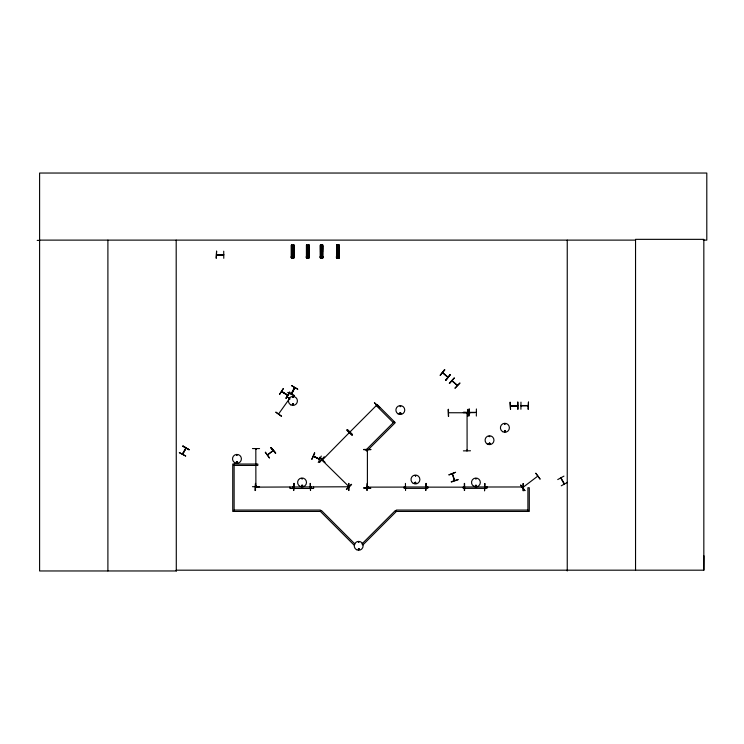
<?xml version="1.0" encoding="UTF-8"?>
<svg xmlns="http://www.w3.org/2000/svg" width="744" height="744" viewBox="0 0 744 744"><rect width="100%" height="100%" fill="white"/><g stroke="black" fill="none" stroke-linecap="round" stroke-linejoin="round"><path stroke-width="1.12" d="M703.322 240.117L706.8 240.117L706.8 173.036L39.599 173.036L39.599 570.964L176.291 570.964L176.198 570.183L703.833 570.183L703.936 555.796M442.559 372.856L447.804 377.32M447.962 377.106L442.727 372.586M273.271 450.724L267.514 454.919M281.604 391.79L287.528 395.269M282.348 391.902L281.697 391.483L287.658 395.343M287.072 394.915L287.751 395.027L281.809 391.549M186.093 448.13L182.429 454.073M321.854 459.913L322.412 460.471L322.068 459.727M321.929 460.043L348.955 486.623M537.903 476.365L537.689 476.541M256.131 448.595L256.141 449.385L255.88 448.604M367.155 487.887L367.527 487.171M367.406 487.878L367.527 486.818M467.065 412.734L467.065 413.524L466.814 412.734M467.102 450.78L467.065 412.808L466.795 413.432M236.304 461.996C237.485 464.47 237.857 460.294 236.415 461.857M237.587 462.34L237.522 461.857M292.448 404.243C293.88 402.681 292.904 406.047 292.559 404.038M293.303 397.333L292.55 397.129L293.229 397.408M301.683 478.634L302.389 478.931L301.748 478.559M302.464 485.86C301.608 484.028 301.627 487.487 302.464 485.646M359.324 549.137C357.362 551.369 358.692 546.552 359.24 549.463M400.7 406.457C399.928 404.931 399.947 407.777 400.663 406.271M414.789 482.633C416.268 484.949 415.915 481.098 415.003 482.363M414.985 482.689C416.129 484.558 415.654 480.977 415.087 483.023M475.537 478.745L476.3 478.848L475.583 478.652M475.314 485.599C476.634 488.259 476.579 483.265 475.314 485.925M475.463 485.637C476.318 487.376 476.513 484.428 475.556 485.553M489.161 436.403L489.868 436.7L489.226 436.328M489.05 443.517C490.324 442.066 489.757 444.968 489.124 443.629M490.175 443.517C488.213 445.758 489.515 440.904 490.129 443.861M504.525 423.987L505.176 424.368L504.655 423.838M505.567 431.288C504.376 428.814 504.014 432.989 505.455 431.427M452.259 473.974L454.361 480.457M454.24 479.973L454.398 480.438M256.168 449.237L255.824 448.678L255.889 486.669L255.88 485.953M367.118 487.246L368.094 487.097M466.776 412.883L466.823 413.45M467.083 450.706L467.093 450.157M451.896 380.854L457.188 385.457M278.693 413.813L289.379 398.84M291.22 393.781L294.429 387.512M294.643 387.791L291.667 393.957M182.447 454.138L183.108 453.654M185.47 448.53L185.805 447.981L182.466 454.175M186.019 448.26L182.745 454.24M560.79 478.076L564.184 484.158M467.176 412.771L448.586 412.743M399.733 413.032C400.235 415.729 401.676 411.785 399.872 412.92M400.746 413.618C400.365 411.711 399.407 414.51 400.625 413.673M400.877 413.692L400.942 413.208M358.348 541.93L359.054 542.227L358.338 542.032M359.101 549.379C358.506 547.538 358.069 550.244 358.896 549.509M314.526 452.845L311.792 459.411L314.768 452.957M313.522 456.128L319.585 459.364M313.922 456.686L313.41 456.072M321.269 456.063L318.255 462.498M292.336 392.665L294.159 389.01M294.457 395.52L288.086 392.367M291.499 393.92L294.717 387.661M367.378 486.855L368.02 487.171M528.101 405.536L521.005 405.545L521.637 405.899M484.874 487.041L485.665 487.032M179.406 452.603L185.665 455.988M216.616 254.634L217.453 254.959M537.494 476.337L522.679 487.599M283.334 388.507L279.484 394.497L283.38 388.535M289.881 392.293L285.984 398.245L289.853 392.274M286.068 398.3L289.574 392.116M454.231 479.917L454.714 480.494L452.482 473.742M322.598 459.755L349.299 432.645M349.885 432.05L350.35 431.501L350.061 432.227M376.306 405.536L377.534 404.903L395.278 422.648L366.829 451.087L365.853 450.111L394.292 421.671M286.821 396.626L289.407 398.245M281.539 416.231L275.745 412.111L281.511 416.268M237.522 462.498L236.964 462.815M415.757 475.974L415.18 475.528L415.626 476.104M505.269 431.315C503.242 431.827 506.06 429.697 505.009 431.52M292.885 487.143L293.582 487.097L293.015 486.818M310.518 487.134L311.141 487.134M255.731 487.134L348.415 486.781M404.736 486.855L405.378 487.097L404.81 486.781M405.452 487.097L367.527 487.134M516.866 405.824C520.661 405.592 508.143 406.819 511.165 405.536M521.088 405.852L528.11 405.806M522.307 487.329L522.874 486.976L485.023 487.004M223.739 255.034L216.764 254.597M223.73 254.634L222.94 255.043M444.605 369.703L440.234 375.329L444.577 369.684M440.225 375.32L444.838 369.908M445.656 380.007L450.297 374.623M449.385 383.216L454.296 378.073L449.357 383.197M449.618 383.42L454.221 378.008M455.077 388.126L459.987 382.974L455.04 388.098M319.66 457.439L324.747 462.405M347.448 429.641L346.862 430.237L351.921 435.231L352.507 434.636L347.411 429.679L352.433 434.71M350.443 431.492L349.94 431.994L376.771 405.117L376.306 405.638L393.316 422.648M349.206 432.655L348.741 433.138L349.429 432.906M350.573 431.752L350.192 432.143M379.44 407.703L374.381 402.709L379.7 407.433M351.428 484.288L346.36 489.273M346.62 489.533L351.614 484.474M361.882 543.985L395.399 510.468L396.375 511.444L529.291 511.444L529.291 487.739L527.905 487.739L527.905 511.444M362.858 544.961L396.375 511.444L396.375 510.059L527.905 510.059M256.131 486.595L256.15 485.971M265.366 452.24L269.505 458.044L265.329 452.278M270.918 447.795L275.671 453.096L270.928 447.786M267.57 454.872L273.067 450.473M522.697 487.683L522.818 487.897M524.92 490.612L520.567 484.986L524.883 490.649M236.666 461.875C238.787 461.94 235.457 463.196 236.964 461.754M291.546 393.139L291.983 393.316M557.74 479.573L563.952 476.113M561.264 485.804L567.477 482.344M367.155 449.813L367.155 450.604L367.471 449.962M319.232 458.843L319.725 459.122L313.447 456.128M292.745 403.583C291.202 405.852 295.005 404.076 292.922 403.611M236.862 454.789L236.862 455.533L237.057 454.817M301.878 485.088C300.623 488.38 303.924 484.921 302.38 485.2M452.054 380.668L457.448 385.271M448.958 474.802L455.616 472.291L448.985 474.895M451.245 481.74L457.997 479.508M451.338 482.019L458.081 479.759M405.406 487.153L404.68 487.143M464.061 487.171L426.163 487.134L426.777 486.809M522.307 487.004L522.799 487.004M223.581 254.95L216.737 255.108M321.464 257.759L321.417 257.219M426.284 486.781L426.851 486.846M505.064 431.725L504.581 431.659M448.307 409.386L448.52 416.491L448.325 409.386M467.539 409.386L467.567 416.491M517.61 402.104L517.75 409.209M520.967 402.151L520.912 409.256M517.554 405.778L510.598 405.582L517.629 405.536M521.637 405.861L521.107 405.806M510.542 409.256L510.105 402.151L510.496 409.256M476.29 412.362L463.382 412.362L470.496 412.715M463.382 412.66L470.496 412.613M470.775 412.65L474.858 412.622M476.337 416.073L476.393 408.958M252.448 448.576L259.563 448.576M363.723 449.441L370.828 449.432M363.723 449.739L370.828 449.692M470.496 450.78L463.382 450.873M255.211 490.529L255.545 483.423L255.248 490.529M367.359 483.423L367.006 490.529L367.257 483.423M405.424 483.414L405.573 490.529M426.117 483.423L425.763 490.529L426.014 483.423M464.582 483.414L464.591 490.529M252.458 486.697L259.563 486.743M293.657 486.846L292.866 486.855L293.582 487.097M310.564 486.855L311.206 486.846M367.452 486.855L368.075 486.818M348.49 487.097L347.922 487.171M464.135 486.855L463.493 486.79L464.117 486.827M463.521 487.125L464.135 487.097L463.419 487.106M484.949 487.041L485.665 487.283L484.893 487.32M363.723 488.008L370.838 488.259L363.723 487.906M348.592 490.529L348.638 483.414M523.367 490.714L523.283 483.609M37.2 240.396L39.599 240.386M39.599 240.117L635.543 240.117M291.49 246.394L293.861 246.394M306.602 246.394L308.974 246.394M320.422 246.394L322.794 246.394M336.716 246.394L339.087 246.394M291.49 247.268L293.861 247.268M306.602 247.268L308.974 247.268M320.422 247.268L322.794 247.268M336.716 247.268L339.087 247.268M291.49 248.57L293.861 248.57M306.602 248.57L308.974 248.57M320.422 248.57L322.794 248.57M336.716 248.57L339.087 248.57M291.49 249.733L293.861 249.733M306.593 249.733L308.965 249.733M320.422 249.733L322.794 249.733M336.716 249.733L339.087 249.733M291.49 251.035L293.861 251.035M306.593 251.035L308.965 251.035M320.422 251.035L322.794 251.035M336.716 251.035L339.087 251.035M223.73 251.202L223.777 258.317M216.69 254.634L223.581 254.597M218.197 254.857L222.279 254.857M291.49 256.624L293.861 256.624M306.602 256.624L308.974 256.624M320.422 256.624L322.794 256.624M336.716 256.624L339.087 256.624M291.09 256.996L294.252 256.996M306.203 256.996L309.365 256.996M320.032 256.996L323.194 256.996M336.325 256.996L339.487 256.996M291.09 257.089L294.252 257.089M306.203 257.089L309.365 257.089M320.032 257.089L323.194 257.089M336.325 257.089L339.487 257.089M322.98 257.926L320.236 257.936L320.255 245.092L322.98 245.083L322.794 257.926M339.273 257.926L336.539 257.936L336.595 245.092L339.273 245.083L339.264 257.926M517.638 405.88L510.635 405.899M234.128 465.428L257.833 465.428L257.833 464.042L232.742 464.042L232.742 511.444L320.404 511.444L353.921 544.961L354.897 543.985L321.38 510.468L320.404 511.444L320.404 510.059L234.128 510.059M561.004 477.871L564.426 483.851M348.415 486.818L347.922 487.134M319.688 459.383L313.271 456.314M287.965 392.599L294.298 395.845M466.814 450.808L466.814 450.092M182.81 446.307L189.069 449.692M179.36 452.687L185.656 455.998M286.849 396.589L290.132 398.979M256.168 448.744L256.141 449.311M347.197 429.902L352.256 434.896L347.141 429.958M319.873 457.225L324.933 462.219M271.197 447.572L275.643 453.124M270.993 447.739L275.438 453.282M523.023 483.609L523.069 490.714M517.973 402.104L518.019 409.209M464.284 483.414L464.33 490.529M348.908 483.414L348.945 490.529M310.425 483.423L310.518 490.529L310.108 483.423M255.462 483.423L255.508 490.529M448.474 409.386L448.474 416.491M703.833 570.183L703.833 239.345L635.543 239.345L635.543 570.183M567.244 240.117L567.244 570.964M367.397 449.888L367.397 487.804M339.115 245.083L339.087 257.926L338.966 245.083M338.818 245.083L338.901 257.926M338.752 257.926L338.622 245.083L338.501 257.926M338.455 245.083L338.446 257.926M338.269 257.926L337.543 257.926M337.311 245.092L337.367 257.936M337.181 245.092L337.162 257.936M337.004 245.092L336.995 257.936M336.911 245.092L336.846 257.936M336.716 245.092L336.697 257.936M322.617 245.083L322.608 257.926M322.459 245.083L322.357 257.926L322.208 245.083M322.152 245.083L322.161 257.926M321.975 257.926L321.25 257.926M321.064 245.092L321.017 257.936M320.859 245.092L320.887 257.936M320.711 245.092L320.701 257.936M320.618 245.092L320.552 257.936L320.422 245.092M313.605 487.069L313.605 488.455L289.9 488.455L289.9 487.069M308.993 245.083L308.974 257.926M308.797 245.083L308.788 257.926M308.639 245.083L308.686 257.926M308.528 245.083L308.509 257.926M308.379 245.083L308.323 257.926M308.146 257.926L307.421 257.926M307.235 257.936L307.188 245.092L307.039 257.936M306.872 245.092L306.891 257.936M306.788 245.092L306.733 257.936M306.602 245.092L306.621 257.936M293.834 245.083L293.861 257.926M293.731 245.083L293.675 257.926M293.527 245.083L293.573 257.926M293.378 245.083L293.424 257.926M293.22 245.083L293.21 257.926M293.034 257.926L292.308 257.926M292.122 257.936L292.141 245.092L291.974 257.936M291.946 245.092L291.927 257.936M291.667 245.092L291.769 257.936M291.509 245.092L291.62 257.936M291.49 245.092L291.462 257.936M234.128 464.042L234.128 511.444M176.189 240.117L176.291 570.964M107.899 240.117L107.899 570.964M292.159 250.244C292.811 252.253 293.731 248.822 292.159 250.244M307.272 250.244C307.914 252.253 308.834 248.822 307.272 250.244M321.101 250.244C321.743 252.253 322.663 248.822 321.101 250.244M337.395 250.244C338.036 252.253 338.957 248.822 337.395 250.244M291.546 385.597L297.702 389.186L291.546 385.597M182.978 446L189.05 449.72L182.978 446M450.26 374.585L445.916 380.231L450.26 374.585M324.161 457.021L319.446 462.359L324.161 457.021M535.829 473.277L540.023 479.024L535.829 473.277M528.473 402.104L528.175 409.209L528.473 402.104M469.176 409.005L468.86 416.119L469.129 409.005M294.029 483.414L293.675 490.529L294.029 483.414M484.856 483.609L484.539 490.724L484.856 483.609M294.047 245.083L291.304 245.092L291.304 257.936L294.047 257.926L294.047 245.083M309.16 245.083L306.416 245.092L306.416 257.936L309.16 257.926L309.141 245.083M216.616 251.202L216.225 258.317L216.569 251.202M427.809 486.976L404.113 486.976L404.113 488.362L427.809 488.362L427.809 486.976M486.967 486.976L463.261 486.976L463.261 488.362L486.967 488.362L486.967 486.976M473.723 486.26A4.408 4.408 0 0 0 480.336 482.438A4.408 4.408 0 0 0 473.723 478.625A4.408 4.408 0 0 0 473.723 486.26M398.105 413.887A4.436 4.436 0 0 0 404.764 410.046A4.436 4.436 0 0 0 398.105 406.205A4.436 4.436 0 0 0 398.105 413.887M234.741 462.703A4.445 4.445 0 0 0 241.409 458.853A4.445 4.445 0 0 0 234.741 455.002A4.445 4.445 0 0 0 234.741 462.703M413.227 483.34A4.445 4.445 0 0 0 419.895 479.489A4.445 4.445 0 0 0 413.227 475.639A4.445 4.445 0 0 0 413.227 483.34M299.832 486.278A4.445 4.445 0 0 0 306.5 482.428A4.445 4.445 0 0 0 299.832 478.578A4.445 4.445 0 0 0 299.832 486.278M487.311 444.047A4.445 4.445 0 0 0 493.979 440.197A4.445 4.445 0 0 0 487.311 436.347A4.445 4.445 0 0 0 487.311 444.047M502.656 431.678A4.501 4.501 0 0 0 509.398 427.781A4.501 4.501 0 0 0 502.656 423.885A4.501 4.501 0 0 0 502.656 431.678M290.681 404.82A4.501 4.501 0 0 0 297.423 400.923A4.501 4.501 0 0 0 290.681 397.026A4.501 4.501 0 0 0 290.681 404.82M356.46 549.667A4.445 4.445 0 0 0 363.128 545.817A4.445 4.445 0 0 0 356.46 541.967A4.445 4.445 0 0 0 356.46 549.667"/></g></svg>
